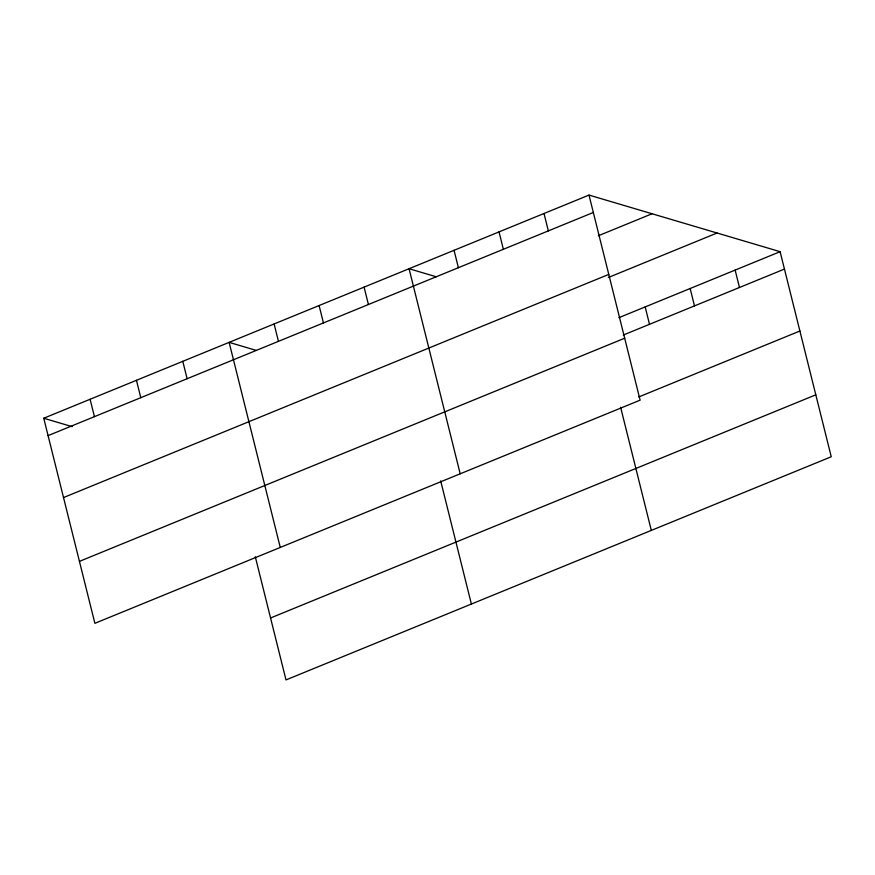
<?xml version="1.0" encoding="UTF-8"?>
<svg xmlns="http://www.w3.org/2000/svg" width="875" height="875" viewBox="0 0 875 875"><rect width="100%" height="100%" fill="white"/><g stroke="black" fill="none" stroke-linecap="round" stroke-linejoin="round"><path stroke-width="1.31" d="M588.995 195.081L640.128 400.159L94.883 623.317L43.75 418.239L588.995 195.081L780.117 251.683L831.25 456.761L286.005 679.919L255.303 556.773M48.081 435.63L593.327 212.472M598.336 235.758L652.061 213.762M63.525 497.558L608.77 274.411M608.344 277.495L717.052 233.012M618.931 317.658L780.117 251.683M623.263 335.048L784.459 269.073M79.439 561.378L624.684 338.22M638.706 396.977L799.892 331.012M270.561 617.98L815.806 394.822M436.275 276.784L409.062 268.723L460.195 473.802M256.342 350.427L229.13 342.366L280.262 547.444M43.75 418.239L72.198 426.661M735.131 270.102L739.473 287.481M690.156 288.509L694.488 305.9M645.17 306.917L649.502 324.308M620.616 407.258L651.317 530.403M544.009 213.489L548.352 230.88M499.034 231.908L503.366 249.287M454.048 250.316L458.38 267.706M440.683 480.9L471.384 604.045M364.077 287.131L368.419 304.522M319.102 305.55L323.433 322.93M274.116 323.958L278.447 341.337M182.787 361.331L187.119 378.722M136.445 380.297L140.777 397.688M90.092 399.273L94.434 416.653"/></g></svg>
